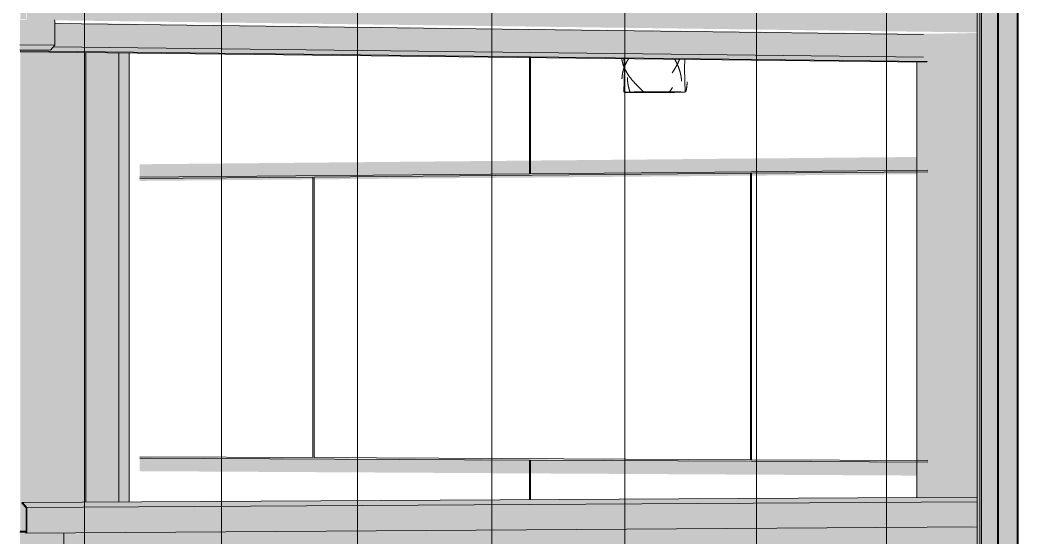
# Model space of a CAD drawing. Header units: inches. Extents: x 31155.6 to 31160.43, y 58.98 to 66.18.
# Drawn here: x 31157.6423 to 31157.697, y 65.99 to 66.0184 of the extents above; entities that cross this region are included whole.
import ezdxf

# ---------------------------------------------------------------- set-up
doc = ezdxf.new("R2010")
doc.units = ezdxf.units.IN
doc.header["$MEASUREMENT"] = 0
for name, color, linetype, lineweight in [('A-GLAZ-CURT', 52, 'Continuous', 9), ('A-GLAZ-CWMG', 51, 'Continuous', 9), ('A-WALL-PATT', 111, 'Continuous', 13), ('L-SITE-WALL', 31, 'Continuous', 13), ('Q-SPCQ', 91, 'Continuous', 9), ('S-BEAM', 12, 'Continuous', 9)]:
    doc.layers.add(name, color=color, linetype=linetype, lineweight=lineweight)

# ---------------------------------------------------------------- blocks, each defined once
blk = doc.blocks.new('FP_33-Looking North West')
at = {"layer": 'Q-SPCQ'}
for p, q in [((-3322.578331, 66.015042), (-3322.578316, 66.015025)), ((-3322.578316, 66.015025), (-3322.578301, 66.015007)), ((-3322.578301, 66.015007), (-3322.578286, 66.01499)), ((-3322.578286, 66.01499), (-3322.578271, 66.014972)), ((-3322.578271, 66.014972), (-3322.578256, 66.014955)), ((-3322.578256, 66.014955), (-3322.578241, 66.014937)), ((-3322.578241, 66.014937), (-3322.578225, 66.01492)), ((-3322.578225, 66.01492), (-3322.57821, 66.014902)), ((-3322.57821, 66.014902), (-3322.578194, 66.014885)), ((-3322.578194, 66.014885), (-3322.578178, 66.014867)), ((-3322.578178, 66.014867), (-3322.578162, 66.01485)), ((-3322.578162, 66.01485), (-3322.578146, 66.014832)), ((-3322.578146, 66.014832), (-3322.578129, 66.014815)), ((-3322.578129, 66.014815), (-3322.578113, 66.014797)), ((-3322.578113, 66.014797), (-3322.578096, 66.014779)), ((-3322.578096, 66.014779), (-3322.57808, 66.014762)), ((-3322.57808, 66.014762), (-3322.578063, 66.014744)), ((-3322.578063, 66.014744), (-3322.578046, 66.014727)), ((-3322.578046, 66.014727), (-3322.578029, 66.014709)), ((-3322.578029, 66.014709), (-3322.578012, 66.014692)), ((-3322.578012, 66.014692), (-3322.577994, 66.014674)), ((-3322.577994, 66.014674), (-3322.577977, 66.014657)), ((-3322.577977, 66.014657), (-3322.577959, 66.014639)), ((-3322.577959, 66.014639), (-3322.577942, 66.014622)), ((-3322.577942, 66.014622), (-3322.577924, 66.014604)), ((-3322.575396, 66.01462), (-3322.575399, 66.014602)), ((-3322.575392, 66.014638), (-3322.575396, 66.01462)), ((-3322.575389, 66.014656), (-3322.575392, 66.014638)), ((-3322.575386, 66.014674), (-3322.575389, 66.014656)), ((-3322.575384, 66.014692), (-3322.575386, 66.014674)), ((-3322.575381, 66.01471), (-3322.575384, 66.014692)), ((-3322.575379, 66.014729), (-3322.575381, 66.01471)), ((-3322.575377, 66.014747), (-3322.575379, 66.014729)), ((-3322.575375, 66.014765), (-3322.575377, 66.014747)), ((-3322.575373, 66.014783), (-3322.575375, 66.014765)), ((-3322.575372, 66.014801), (-3322.575373, 66.014783)), ((-3322.57537, 66.014819), (-3322.575372, 66.014801)), ((-3322.575369, 66.014837), (-3322.57537, 66.014819)), ((-3322.575368, 66.014855), (-3322.575369, 66.014837)), ((-3322.575367, 66.014873), (-3322.575368, 66.014855)), ((-3322.575367, 66.014981), (-3322.575366, 66.014963)), ((-3322.575366, 66.014909), (-3322.575367, 66.014891)), ((-3322.575367, 66.014891), (-3322.575367, 66.014873)), ((-3322.575366, 66.014963), (-3322.575366, 66.014945)), ((-3322.575366, 66.014945), (-3322.575366, 66.014927)), ((-3322.575366, 66.014927), (-3322.575366, 66.014909)), ((-3322.577924, 66.014604), (-3322.577906, 66.014587)), ((-3322.577906, 66.014587), (-3322.577888, 66.014569)), ((-3322.577888, 66.014569), (-3322.57787, 66.014552)), ((-3322.57787, 66.014552), (-3322.577852, 66.014534)), ((-3322.577852, 66.014534), (-3322.577834, 66.014516)), ((-3322.577834, 66.014516), (-3322.577815, 66.014499)), ((-3322.577815, 66.014499), (-3322.577797, 66.014481)), ((-3322.577797, 66.014481), (-3322.577778, 66.014464)), ((-3322.577778, 66.014464), (-3322.57776, 66.014446)), ((-3322.575434, 66.014458), (-3322.575439, 66.01444)), ((-3322.575429, 66.014476), (-3322.575434, 66.014458)), ((-3322.575424, 66.014494), (-3322.575429, 66.014476)), ((-3322.575419, 66.014512), (-3322.575424, 66.014494)), ((-3322.575415, 66.01453), (-3322.575419, 66.014512)), ((-3322.575411, 66.014548), (-3322.575415, 66.01453)), ((-3322.575406, 66.014566), (-3322.575411, 66.014548)), ((-3322.575403, 66.014584), (-3322.575406, 66.014566)), ((-3322.575399, 66.014602), (-3322.575403, 66.014584))]:
    blk.add_line(p, q, dxfattribs=at)
blk.add_polyline3d([(-3322.575477, 66.014424, 0), (-3322.575514, 66.015722, 0), (-3322.575486, 66.01624, 0)], dxfattribs=at)
blk = doc.blocks.new('FP_34-Looking North West')
at = {"layer": 'Q-SPCQ'}
for p, q in [((-3322.578947, 66.016283), (-3322.578945, 66.016266)), ((-3322.578945, 66.016266), (-3322.578943, 66.016248)), ((-3322.578577, 66.016253), (-3322.578588, 66.016234)), ((-3322.578566, 66.016271), (-3322.578577, 66.016253)), ((-3322.578943, 66.016248), (-3322.578941, 66.016231)), ((-3322.578941, 66.016231), (-3322.578939, 66.016213)), ((-3322.578939, 66.016213), (-3322.578936, 66.016196)), ((-3322.578936, 66.016196), (-3322.578933, 66.016178)), ((-3322.578933, 66.016178), (-3322.57893, 66.016161)), ((-3322.57893, 66.016161), (-3322.578927, 66.016143)), ((-3322.578927, 66.016143), (-3322.578923, 66.016126)), ((-3322.578923, 66.016126), (-3322.57892, 66.016109)), ((-3322.57892, 66.016109), (-3322.578916, 66.016091)), ((-3322.578916, 66.016091), (-3322.578912, 66.016074)), ((-3322.578912, 66.016074), (-3322.578908, 66.016056)), ((-3322.578908, 66.016056), (-3322.578903, 66.016039)), ((-3322.578903, 66.016039), (-3322.578898, 66.016021)), ((-3322.578898, 66.016021), (-3322.578894, 66.016004)), ((-3322.578894, 66.016004), (-3322.578889, 66.015986)), ((-3322.578889, 66.015986), (-3322.578883, 66.015969)), ((-3322.578883, 66.015969), (-3322.578878, 66.015951)), ((-3322.578878, 66.015951), (-3322.578872, 66.015934)), ((-3322.578872, 66.015934), (-3322.578867, 66.015916)), ((-3322.578867, 66.015916), (-3322.578861, 66.015899)), ((-3322.578861, 66.015899), (-3322.578854, 66.015881)), ((-3322.578854, 66.015881), (-3322.578848, 66.015864)), ((-3322.578848, 66.015864), (-3322.578841, 66.015846)), ((-3322.578841, 66.015846), (-3322.578835, 66.015829)), ((-3322.578832, 66.015714), (-3322.578838, 66.015695)), ((-3322.578835, 66.015829), (-3322.578828, 66.015811)), ((-3322.578825, 66.015732), (-3322.578832, 66.015714)), ((-3322.578828, 66.015811), (-3322.57882, 66.015794)), ((-3322.578819, 66.015751), (-3322.578825, 66.015732)), ((-3322.57882, 66.015794), (-3322.578813, 66.015776)), ((-3322.578812, 66.015769), (-3322.578819, 66.015751)), ((-3322.578813, 66.015776), (-3322.578806, 66.015759)), ((-3322.578805, 66.015788), (-3322.578812, 66.015769)), ((-3322.578806, 66.015759), (-3322.578798, 66.015741)), ((-3322.578798, 66.015807), (-3322.578805, 66.015788)), ((-3322.578791, 66.015825), (-3322.578798, 66.015807)), ((-3322.578798, 66.015741), (-3322.57879, 66.015723)), ((-3322.578784, 66.015844), (-3322.578791, 66.015825)), ((-3322.57879, 66.015723), (-3322.578782, 66.015706)), ((-3322.578776, 66.015862), (-3322.578784, 66.015844)), ((-3322.578782, 66.015706), (-3322.578774, 66.015688)), ((-3322.578769, 66.015881), (-3322.578776, 66.015862)), ((-3322.578761, 66.0159), (-3322.578769, 66.015881)), ((-3322.578753, 66.015918), (-3322.578761, 66.0159)), ((-3322.578744, 66.015937), (-3322.578753, 66.015918)), ((-3322.578736, 66.015955), (-3322.578744, 66.015937)), ((-3322.578727, 66.015974), (-3322.578736, 66.015955)), ((-3322.578718, 66.015993), (-3322.578727, 66.015974)), ((-3322.578709, 66.016011), (-3322.578718, 66.015993)), ((-3322.5787, 66.01603), (-3322.578709, 66.016011)), ((-3322.578691, 66.016048), (-3322.5787, 66.01603)), ((-3322.578681, 66.016067), (-3322.578691, 66.016048)), ((-3322.578672, 66.016085), (-3322.578681, 66.016067)), ((-3322.578662, 66.016104), (-3322.578672, 66.016085)), ((-3322.578652, 66.016123), (-3322.578662, 66.016104)), ((-3322.578642, 66.016141), (-3322.578652, 66.016123)), ((-3322.578632, 66.01616), (-3322.578642, 66.016141)), ((-3322.578621, 66.016178), (-3322.578632, 66.01616)), ((-3322.57861, 66.016197), (-3322.578621, 66.016178)), ((-3322.578599, 66.016215), (-3322.57861, 66.016197)), ((-3322.578588, 66.016234), (-3322.578599, 66.016215)), ((-3322.578933, 66.015193), (-3322.578934, 66.015175)), ((-3322.578934, 66.015175), (-3322.578934, 66.015156)), ((-3322.578932, 66.015212), (-3322.578933, 66.015193)), ((-3322.57893, 66.015231), (-3322.578932, 66.015212)), ((-3322.578929, 66.015249), (-3322.57893, 66.015231)), ((-3322.578927, 66.015268), (-3322.578929, 66.015249)), ((-3322.578926, 66.015286), (-3322.578927, 66.015268)), ((-3322.578924, 66.015305), (-3322.578926, 66.015286)), ((-3322.578921, 66.015323), (-3322.578924, 66.015305)), ((-3322.578919, 66.015342), (-3322.578921, 66.015323)), ((-3322.578916, 66.015361), (-3322.578919, 66.015342)), ((-3322.578914, 66.015379), (-3322.578916, 66.015361)), ((-3322.578911, 66.015398), (-3322.578914, 66.015379)), ((-3322.578907, 66.015416), (-3322.578911, 66.015398)), ((-3322.578904, 66.015435), (-3322.578907, 66.015416)), ((-3322.578901, 66.015454), (-3322.578904, 66.015435)), ((-3322.578897, 66.015472), (-3322.578901, 66.015454)), ((-3322.578893, 66.015491), (-3322.578897, 66.015472)), ((-3322.578889, 66.015509), (-3322.578893, 66.015491)), ((-3322.578885, 66.015528), (-3322.578889, 66.015509)), ((-3322.57888, 66.015546), (-3322.578885, 66.015528)), ((-3322.578876, 66.015565), (-3322.57888, 66.015546)), ((-3322.578871, 66.015584), (-3322.578876, 66.015565)), ((-3322.578866, 66.015602), (-3322.578871, 66.015584)), ((-3322.57886, 66.015621), (-3322.578866, 66.015602)), ((-3322.578855, 66.015639), (-3322.57886, 66.015621)), ((-3322.57885, 66.015658), (-3322.578855, 66.015639)), ((-3322.578844, 66.015677), (-3322.57885, 66.015658)), ((-3322.578838, 66.015695), (-3322.578844, 66.015677)), ((-3322.578774, 66.015688), (-3322.578765, 66.015671)), ((-3322.578765, 66.015671), (-3322.578757, 66.015653)), ((-3322.578757, 66.015653), (-3322.578748, 66.015636)), ((-3322.578748, 66.015636), (-3322.578739, 66.015618)), ((-3322.578739, 66.015618), (-3322.57873, 66.015601)), ((-3322.57873, 66.015601), (-3322.57872, 66.015583)), ((-3322.57872, 66.015583), (-3322.578711, 66.015566)), ((-3322.578711, 66.015566), (-3322.578701, 66.015548)), ((-3322.578701, 66.015548), (-3322.578691, 66.015531)), ((-3322.578691, 66.015531), (-3322.578681, 66.015513)), ((-3322.578681, 66.015513), (-3322.578671, 66.015496)), ((-3322.578671, 66.015496), (-3322.57866, 66.015478)), ((-3322.57866, 66.015478), (-3322.57865, 66.015461)), ((-3322.57865, 66.015461), (-3322.578639, 66.015443)), ((-3322.578639, 66.015443), (-3322.578628, 66.015426)), ((-3322.578628, 66.015426), (-3322.578617, 66.015408)), ((-3322.578617, 66.015408), (-3322.578606, 66.01539)), ((-3322.578606, 66.01539), (-3322.578594, 66.015373)), ((-3322.578594, 66.015373), (-3322.578582, 66.015355)), ((-3322.578582, 66.015355), (-3322.578571, 66.015338)), ((-3322.578571, 66.015338), (-3322.578559, 66.01532)), ((-3322.578559, 66.01532), (-3322.578547, 66.015303)), ((-3322.578547, 66.015303), (-3322.578534, 66.015285)), ((-3322.578534, 66.015285), (-3322.578522, 66.015268)), ((-3322.578522, 66.015268), (-3322.578509, 66.01525)), ((-3322.578509, 66.01525), (-3322.578497, 66.015233)), ((-3322.578497, 66.015233), (-3322.578484, 66.015215)), ((-3322.578484, 66.015215), (-3322.578471, 66.015197)), ((-3322.578471, 66.015197), (-3322.578457, 66.01518)), ((-3322.578457, 66.01518), (-3322.578444, 66.015162)), ((-3322.578444, 66.015162), (-3322.57843, 66.015145)), ((-3322.57843, 66.015145), (-3322.578417, 66.015127)), ((-3322.578417, 66.015127), (-3322.578403, 66.01511)), ((-3322.578403, 66.01511), (-3322.578389, 66.015092)), ((-3322.578389, 66.015092), (-3322.578375, 66.015075)), ((-3322.578375, 66.015075), (-3322.57836, 66.015057)), ((-3322.57836, 66.015057), (-3322.578346, 66.015039)), ((-3322.578346, 66.015039), (-3322.578331, 66.015022))]:
    blk.add_line(p, q, dxfattribs=at)
blk.add_polyline3d([(-3322.578832, 66.014415, 0), (-3322.578794, 66.015712, 0), (-3322.578824, 66.016279, 0)], dxfattribs=at)
blk = doc.blocks.new('FP_35-Looking North West')
at = {"layer": 'Q-SPCQ'}
for p, q in [((-3322.576055, 66.016247), (-3322.576045, 66.016229)), ((-3322.576045, 66.016229), (-3322.576035, 66.01621)), ((-3322.57603, 66.015717), (-3322.576041, 66.015699)), ((-3322.576035, 66.01621), (-3322.576025, 66.016192)), ((-3322.576019, 66.015735), (-3322.57603, 66.015717)), ((-3322.576025, 66.016192), (-3322.576015, 66.016174)), ((-3322.576009, 66.015753), (-3322.576019, 66.015735)), ((-3322.576015, 66.016174), (-3322.576005, 66.016156)), ((-3322.575998, 66.015771), (-3322.576009, 66.015753)), ((-3322.576005, 66.016156), (-3322.575995, 66.016138)), ((-3322.575988, 66.015789), (-3322.575998, 66.015771)), ((-3322.575995, 66.016138), (-3322.575986, 66.01612)), ((-3322.575977, 66.015807), (-3322.575988, 66.015789)), ((-3322.575986, 66.01612), (-3322.575976, 66.016102)), ((-3322.575967, 66.015824), (-3322.575977, 66.015807)), ((-3322.575976, 66.016102), (-3322.575967, 66.016084)), ((-3322.575967, 66.016084), (-3322.575958, 66.016066)), ((-3322.575957, 66.015842), (-3322.575967, 66.015824)), ((-3322.575958, 66.016066), (-3322.575949, 66.016048)), ((-3322.575947, 66.01586), (-3322.575957, 66.015842)), ((-3322.575949, 66.016048), (-3322.57594, 66.01603)), ((-3322.575937, 66.015878), (-3322.575947, 66.01586)), ((-3322.57594, 66.01603), (-3322.575931, 66.016012)), ((-3322.575927, 66.015896), (-3322.575937, 66.015878)), ((-3322.575931, 66.016012), (-3322.575923, 66.015994)), ((-3322.575918, 66.015914), (-3322.575927, 66.015896)), ((-3322.575923, 66.015994), (-3322.575914, 66.015976)), ((-3322.575908, 66.015932), (-3322.575918, 66.015914)), ((-3322.575914, 66.015976), (-3322.575906, 66.015957)), ((-3322.575899, 66.01595), (-3322.575908, 66.015932)), ((-3322.575906, 66.015957), (-3322.575898, 66.015939)), ((-3322.57589, 66.015968), (-3322.575899, 66.01595)), ((-3322.575898, 66.015939), (-3322.57589, 66.015921)), ((-3322.575881, 66.015986), (-3322.57589, 66.015968)), ((-3322.57589, 66.015921), (-3322.575882, 66.015903)), ((-3322.575882, 66.015903), (-3322.575874, 66.015885)), ((-3322.575872, 66.016004), (-3322.575881, 66.015986)), ((-3322.575874, 66.015885), (-3322.575866, 66.015867)), ((-3322.575863, 66.016022), (-3322.575872, 66.016004)), ((-3322.575866, 66.015867), (-3322.575859, 66.015849)), ((-3322.575855, 66.01604), (-3322.575863, 66.016022)), ((-3322.575859, 66.015849), (-3322.575852, 66.015831)), ((-3322.575846, 66.016058), (-3322.575855, 66.01604)), ((-3322.575852, 66.015831), (-3322.575844, 66.015813)), ((-3322.575838, 66.016076), (-3322.575846, 66.016058)), ((-3322.575844, 66.015813), (-3322.575837, 66.015795)), ((-3322.57583, 66.016094), (-3322.575838, 66.016076)), ((-3322.575837, 66.015795), (-3322.57583, 66.015777)), ((-3322.575822, 66.016112), (-3322.57583, 66.016094)), ((-3322.57583, 66.015777), (-3322.575823, 66.015759)), ((-3322.575823, 66.015759), (-3322.575817, 66.015741)), ((-3322.575814, 66.01613), (-3322.575822, 66.016112)), ((-3322.575817, 66.015741), (-3322.57581, 66.015722)), ((-3322.575806, 66.016148), (-3322.575814, 66.01613)), ((-3322.57581, 66.015722), (-3322.575804, 66.015704)), ((-3322.575798, 66.016166), (-3322.575806, 66.016148)), ((-3322.575804, 66.015704), (-3322.575798, 66.015686)), ((-3322.575791, 66.016184), (-3322.575798, 66.016166)), ((-3322.575783, 66.016202), (-3322.575791, 66.016184)), ((-3322.575776, 66.01622), (-3322.575783, 66.016202)), ((-3322.575769, 66.016238), (-3322.575776, 66.01622)), ((-3322.57617, 66.015501), (-3322.576182, 66.015483)), ((-3322.576158, 66.015519), (-3322.57617, 66.015501)), ((-3322.576145, 66.015537), (-3322.576158, 66.015519)), ((-3322.576133, 66.015555), (-3322.576145, 66.015537)), ((-3322.576122, 66.015573), (-3322.576133, 66.015555)), ((-3322.57611, 66.015591), (-3322.576122, 66.015573)), ((-3322.576098, 66.015609), (-3322.57611, 66.015591)), ((-3322.576086, 66.015627), (-3322.576098, 66.015609)), ((-3322.576075, 66.015645), (-3322.576086, 66.015627)), ((-3322.576064, 66.015663), (-3322.576075, 66.015645)), ((-3322.576052, 66.015681), (-3322.576064, 66.015663)), ((-3322.576041, 66.015699), (-3322.576052, 66.015681)), ((-3322.575798, 66.015686), (-3322.575791, 66.015668)), ((-3322.575791, 66.015668), (-3322.575786, 66.01565)), ((-3322.575786, 66.01565), (-3322.57578, 66.015632)), ((-3322.57578, 66.015632), (-3322.575774, 66.015614)), ((-3322.575774, 66.015614), (-3322.575769, 66.015596)), ((-3322.575769, 66.015596), (-3322.575763, 66.015578)), ((-3322.575763, 66.015578), (-3322.575758, 66.01556)), ((-3322.575758, 66.01556), (-3322.575753, 66.015542)), ((-3322.575753, 66.015542), (-3322.575748, 66.015524)), ((-3322.575748, 66.015524), (-3322.575743, 66.015505)), ((-3322.575743, 66.015505), (-3322.575738, 66.015487)), ((-3322.575738, 66.015487), (-3322.575734, 66.015469)), ((-3322.575734, 66.015469), (-3322.57573, 66.015451)), ((-3322.57573, 66.015451), (-3322.575725, 66.015433)), ((-3322.575725, 66.015433), (-3322.575721, 66.015415)), ((-3322.575721, 66.015415), (-3322.575717, 66.015397)), ((-3322.575717, 66.015397), (-3322.575714, 66.015379)), ((-3322.575714, 66.015379), (-3322.57571, 66.015361)), ((-3322.57571, 66.015361), (-3322.575707, 66.015343)), ((-3322.575707, 66.015343), (-3322.575703, 66.015325)), ((-3322.575703, 66.015325), (-3322.5757, 66.015307)), ((-3322.5757, 66.015307), (-3322.575697, 66.015288)), ((-3322.575697, 66.015288), (-3322.575694, 66.01527)), ((-3322.575694, 66.01527), (-3322.575691, 66.015252)), ((-3322.575691, 66.015252), (-3322.575689, 66.015234)), ((-3322.575689, 66.015234), (-3322.575686, 66.015216)), ((-3322.575686, 66.015216), (-3322.575684, 66.015198)), ((-3322.575684, 66.015198), (-3322.575682, 66.01518)), ((-3322.575682, 66.01518), (-3322.57568, 66.015162)), ((-3322.57568, 66.015162), (-3322.575678, 66.015144)), ((-3322.575678, 66.015144), (-3322.575677, 66.015126)), ((-3322.575677, 66.015126), (-3322.575675, 66.015108)), ((-3322.575675, 66.015108), (-3322.575674, 66.015089)), ((-3322.575674, 66.015089), (-3322.575673, 66.015071)), ((-3322.575673, 66.015071), (-3322.575672, 66.015053)), ((-3322.575672, 66.015053), (-3322.575671, 66.015035)), ((-3322.575671, 66.015035), (-3322.57567, 66.015017))]:
    blk.add_line(p, q, dxfattribs=at)
blk = doc.blocks.new('FP_36-Looking North West')
at = {"layer": 'Q-SPCQ'}
for p, q in [((-3322.578631, 66.015228), (-3322.578631, 66.01521)), ((-3322.578631, 66.01521), (-3322.578631, 66.015191)), ((-3322.578631, 66.015191), (-3322.578631, 66.015173)), ((-3322.578631, 66.015173), (-3322.578631, 66.015154)), ((-3322.578631, 66.015154), (-3322.57863, 66.015136)), ((-3322.57863, 66.015136), (-3322.57863, 66.015117)), ((-3322.57863, 66.015117), (-3322.578629, 66.015099)), ((-3322.578629, 66.015099), (-3322.578628, 66.01508)), ((-3322.578628, 66.01508), (-3322.578627, 66.015062)), ((-3322.578627, 66.015062), (-3322.578625, 66.015043)), ((-3322.578625, 66.015043), (-3322.578624, 66.015025)), ((-3322.578624, 66.015025), (-3322.578622, 66.015006)), ((-3322.578622, 66.015006), (-3322.578621, 66.014988)), ((-3322.578621, 66.014988), (-3322.578619, 66.01497)), ((-3322.578619, 66.01497), (-3322.578617, 66.014951)), ((-3322.578617, 66.014951), (-3322.578614, 66.014933)), ((-3322.578614, 66.014933), (-3322.578612, 66.014914)), ((-3322.578612, 66.014914), (-3322.578609, 66.014896)), ((-3322.578609, 66.014896), (-3322.578607, 66.014877)), ((-3322.578607, 66.014877), (-3322.578604, 66.014859)), ((-3322.578604, 66.014859), (-3322.578601, 66.01484)), ((-3322.578601, 66.01484), (-3322.578598, 66.014822)), ((-3322.578598, 66.014822), (-3322.578595, 66.014804)), ((-3322.578595, 66.014804), (-3322.578591, 66.014785)), ((-3322.578591, 66.014785), (-3322.578587, 66.014767)), ((-3322.578587, 66.014767), (-3322.578584, 66.014748)), ((-3322.578584, 66.014748), (-3322.57858, 66.01473)), ((-3322.57858, 66.01473), (-3322.578576, 66.014711)), ((-3322.578576, 66.014711), (-3322.578572, 66.014693)), ((-3322.578572, 66.014693), (-3322.578567, 66.014675)), ((-3322.578567, 66.014675), (-3322.578563, 66.014656)), ((-3322.578563, 66.014656), (-3322.578558, 66.014638)), ((-3322.578558, 66.014638), (-3322.578553, 66.014619)), ((-3322.578553, 66.014619), (-3322.578548, 66.014601)), ((-3322.576202, 66.014618), (-3322.576214, 66.014601)), ((-3322.576191, 66.014635), (-3322.576202, 66.014618)), ((-3322.576179, 66.014651), (-3322.576191, 66.014635)), ((-3322.576168, 66.014668), (-3322.576179, 66.014651)), ((-3322.578548, 66.014601), (-3322.578543, 66.014583)), ((-3322.578543, 66.014583), (-3322.578538, 66.014564)), ((-3322.578538, 66.014564), (-3322.578532, 66.014546)), ((-3322.578532, 66.014546), (-3322.578527, 66.014527)), ((-3322.578527, 66.014527), (-3322.578521, 66.014509)), ((-3322.578521, 66.014509), (-3322.578515, 66.014491)), ((-3322.578515, 66.014491), (-3322.578509, 66.014472)), ((-3322.578509, 66.014472), (-3322.578503, 66.014454)), ((-3322.578503, 66.014454), (-3322.578496, 66.014435)), ((-3322.578496, 66.014435), (-3322.57849, 66.014417)), ((-3322.57849, 66.014417), (-3322.578483, 66.014399)), ((-3322.57635, 66.014415), (-3322.576363, 66.014398)), ((-3322.576338, 66.014432), (-3322.57635, 66.014415)), ((-3322.576325, 66.014448), (-3322.576338, 66.014432)), ((-3322.576312, 66.014465), (-3322.576325, 66.014448)), ((-3322.576299, 66.014482), (-3322.576312, 66.014465)), ((-3322.576287, 66.014499), (-3322.576299, 66.014482)), ((-3322.576274, 66.014516), (-3322.576287, 66.014499)), ((-3322.576262, 66.014533), (-3322.576274, 66.014516)), ((-3322.57625, 66.01455), (-3322.576262, 66.014533)), ((-3322.576238, 66.014567), (-3322.57625, 66.01455)), ((-3322.576226, 66.014584), (-3322.576238, 66.014567)), ((-3322.576214, 66.014601), (-3322.576226, 66.014584))]:
    blk.add_line(p, q, dxfattribs=at)
blk = doc.blocks.new('FP_42-Looking North West')
at = {"layer": 'A-WALL-PATT', "lineweight": 9}
for p, q in [((-3322.58401, 66.016356), (-3322.58401, 66.009951)), ((-3322.583948, 66.009952), (-3322.583948, 66.016355)), ((-3322.58401, 66.009951), (-3322.605361, 66.009764)), ((-3322.595873, 66.009767), (-3322.605361, 66.009684)), ((-3322.595873, 66.009767), (-3322.595873, 65.994396)), ((-3322.571893, 66.009976), (-3322.595812, 66.009768)), ((-3322.595812, 66.009768), (-3322.595812, 65.994396)), ((-3322.57183, 66.010058), (-3322.583948, 66.009952)), ((-3322.571893, 65.994276), (-3322.571893, 66.009976)), ((-3322.562172, 66.010143), (-3322.57183, 66.010058)), ((-3322.562172, 66.010061), (-3322.57183, 66.009976)), ((-3322.57183, 66.009976), (-3322.57183, 65.994276)), ((-3322.595873, 65.994396), (-3322.605361, 65.994443)), ((-3322.571893, 65.994276), (-3322.595812, 65.994396)), ((-3322.58401, 65.994256), (-3322.605361, 65.994364)), ((-3322.58401, 65.994256), (-3322.58401, 65.992071)), ((-3322.583948, 65.992072), (-3322.583948, 65.994255)), ((-3322.57183, 65.994194), (-3322.583948, 65.994255)), ((-3322.562172, 65.994228), (-3322.57183, 65.994276)), ((-3322.562172, 65.994145), (-3322.57183, 65.994194))]:
    blk.add_line(p, q, dxfattribs=at)
blk = doc.blocks.new('FP_52-Looking North West')
at = {"layer": 'A-WALL-PATT', "lineweight": 9}
for p, q in [((-3322.608402, 65.964162), (-3322.608402, 66.153469)), ((-3322.60088, 65.964351), (-3322.60088, 66.153113)), ((-3322.593436, 65.964538), (-3322.593436, 66.15276)), ((-3322.58607, 65.964723), (-3322.58607, 66.152411)), ((-3322.578781, 65.964906), (-3322.578781, 66.152065)), ((-3322.571567, 65.965087), (-3322.571567, 66.151723)), ((-3322.564427, 65.965267), (-3322.564427, 66.151385))]:
    blk.add_line(p, q, dxfattribs=at)

msp = doc.modelspace()

# ---------------------------------------------------------------- hatches: boundary and pattern name
at = {"layer": 'A-GLAZ-CWMG'}
for points in [[(31157.695893, 65.964641), (31157.696906, 65.964667), (31157.696906, 66.152564), (31157.695893, 66.151094), (31157.695893, 65.972543)], [(31157.695613, 65.964683), (31157.695842, 65.964689), (31157.695842, 66.151088), (31157.695104, 66.151095), (31157.694766, 66.150604), (31157.694766, 65.965395), (31157.695613, 65.965414)], [(31157.69584, 65.964678), (31157.695893, 65.964679), (31157.695893, 66.151094), (31157.69584, 66.151087), (31157.69584, 65.972543)], [(31157.694866, 65.965398), (31157.694955, 65.965416), (31157.694955, 66.150718), (31157.694866, 66.150588), (31157.694866, 65.965414)]]:
    msp.add_hatch(color=256, dxfattribs=at).paths.add_polyline_path(points, flags=0)
h = msp.add_hatch(color=256, dxfattribs=at)
h.paths.add_polyline_path([(31157.694743, 65.965395), (31157.694866, 65.965416), (31157.694866, 65.965724), (31157.694743, 65.965721), (31157.694743, 65.965414)], flags=0)
h.paths.add_polyline_path([(31157.694866, 65.965858), (31157.694866, 66.150588), (31157.694717, 66.150569), (31157.694743, 65.965862)], flags=0)
at = {"layer": 'L-SITE-WALL'}
h = msp.add_hatch(color=256, dxfattribs=at)
h.paths.add_polyline_path([(31157.691409, 65.965779), (31157.69472, 65.965862), (31157.69472, 65.990603), (31157.691767, 65.990583), (31157.691767, 65.989368), (31157.691991, 65.989126), (31157.691961, 65.989082), (31157.691409, 65.989077), (31157.691409, 65.965828)], flags=0)
h.paths.add_polyline_path([(31157.691409, 65.992212), (31157.69472, 65.992231), (31157.69472, 66.017662), (31157.691767, 66.017617), (31157.691767, 66.016232), (31157.691845, 66.016259), (31157.691991, 66.016105), (31157.691961, 66.01606), (31157.691409, 66.016066), (31157.691409, 65.992671)], flags=0)
h.paths.add_polyline_path([(31157.69472, 66.019314), (31157.69472, 66.042183), (31157.691724, 66.042074), (31157.691752, 66.041652), (31157.69172, 66.041652), (31157.691717, 66.040801), (31157.691767, 66.0408), (31157.691991, 66.040568), (31157.691961, 66.040522), (31157.691409, 66.040539), (31157.691409, 66.019361), (31157.693473, 66.019332)], flags=0)
msp.add_hatch(color=256, dxfattribs=at).paths.add_polyline_path([(31157.696958, 65.964666), (31157.696958, 66.042294), (31157.696906, 66.042263), (31157.696906, 65.964667)], flags=0)
at = {"layer": 'S-BEAM'}
h = msp.add_hatch(color=256, dxfattribs=at)
h.paths.add_polyline_path([(31157.642265, 65.96456), (31157.645856, 65.964649), (31157.645856, 65.988717), (31157.644485, 65.988706), (31157.644424, 65.988638), (31157.642265, 65.988621), (31157.642265, 65.964699)], flags=0)
h.paths.add_polyline_path([(31157.642265, 65.990368), (31157.642598, 65.99037), (31157.642573, 65.991666), (31157.642374, 65.991889), (31157.642404, 65.991935), (31157.645856, 65.991955), (31157.645856, 66.016597), (31157.642265, 66.016639), (31157.642265, 65.991638)], flags=0)
h.paths.add_polyline_path([(31157.642634, 66.018425), (31157.642633, 66.018469), (31157.642598, 66.018467), (31157.642571, 66.019785), (31157.642374, 66.020002), (31157.642404, 66.020049), (31157.645856, 66.020001), (31157.645863, 66.028599), (31157.647668, 66.041824), (31157.642265, 66.041983), (31157.642265, 66.018429), (31157.642633, 66.018425)], flags=0)
h.paths.add_polyline_path([(31157.642565, 66.043861), (31157.642633, 66.043916), (31157.642633, 66.043967), (31157.642598, 66.043968), (31157.64257, 66.045283), (31157.642374, 66.045494), (31157.642404, 66.045541), (31157.648169, 66.045358), (31157.651312, 66.068196), (31157.642565, 66.068596), (31157.642265, 66.068578), (31157.642265, 66.052266), (31157.64416, 66.052171), (31157.644183, 66.052099), (31157.644183, 66.050785), (31157.643943, 66.050506), (31157.642265, 66.050566), (31157.642265, 66.04391), (31157.642565, 66.043922), (31157.642565, 66.043876)], flags=0)
h.paths.add_polyline_path([(31157.642598, 66.071283), (31157.642568, 66.072092), (31157.642374, 66.072296), (31157.642404, 66.072344), (31157.651818, 66.071868), (31157.654115, 66.088565), (31157.654115, 66.088869), (31157.654157, 66.088869), (31157.654923, 66.094434), (31157.642265, 66.095277), (31157.642283, 66.071298)], flags=0)
h.paths.add_polyline_path([(31157.642565, 66.097475), (31157.642631, 66.097543), (31157.64262, 66.097583), (31157.642598, 66.097604), (31157.642566, 66.098901), (31157.642374, 66.099098), (31157.642404, 66.099147), (31157.655447, 66.098243), (31157.658307, 66.11902), (31157.658098, 66.118998), (31157.642265, 66.12033), (31157.642265, 66.097509), (31157.642565, 66.09751)], flags=0)
h.paths.add_polyline_path([(31157.658412, 66.119785), (31157.658489, 66.120541), (31157.642265, 66.121924), (31157.642265, 66.121153), (31157.654115, 66.120149)], flags=0)
h.paths.add_polyline_path([(31157.642565, 66.124282), (31157.642633, 66.124342), (31157.642633, 66.124393), (31157.642598, 66.124413), (31157.642598, 66.125677), (31157.642374, 66.125901), (31157.642404, 66.12595), (31157.658098, 66.124568), (31157.658098, 66.125619), (31157.658011, 66.125718), (31157.658098, 66.125718), (31157.658098, 66.146757), (31157.644634, 66.147305), (31157.643448, 66.147146), (31157.643439, 66.146951), (31157.64347, 66.141311), (31157.643516, 66.141213), (31157.643633, 66.141104), (31157.6437, 66.141084), (31157.644634, 66.140992), (31157.644634, 66.140783), (31157.643111, 66.140617), (31157.642265, 66.1407), (31157.642265, 66.124309), (31157.642565, 66.124343), (31157.642565, 66.1243)], flags=0)
h.paths.add_polyline_path([(31157.66145, 66.124921), (31157.691726, 66.130124), (31157.691716, 66.145309), (31157.66145, 66.146612), (31157.66145, 66.125719)], flags=0)
h = msp.add_hatch(color=256, dxfattribs=at)
h.paths.add_polyline_path([(31157.647664, 65.964695), (31157.648234, 65.964709), (31157.648234, 65.988736), (31157.647664, 65.988706), (31157.647664, 65.964699)], flags=0)
h.paths.add_polyline_path([(31157.647664, 65.989028), (31157.648234, 65.989032), (31157.648234, 65.990286), (31157.647664, 65.99026), (31157.647664, 65.990131)], flags=0)
h.paths.add_polyline_path([(31157.647664, 65.991965), (31157.648234, 65.991968), (31157.648234, 66.016569), (31157.647664, 66.016575), (31157.647664, 65.992023)], flags=0)
h.paths.add_polyline_path([(31157.648234, 66.016857), (31157.648234, 66.018174), (31157.647664, 66.018181), (31157.647664, 66.016863), (31157.648137, 66.016858)], flags=0)
h.paths.add_polyline_path([(31157.648234, 66.019967), (31157.648234, 66.028506), (31157.650054, 66.041753), (31157.649474, 66.04177), (31157.647664, 66.028598), (31157.647664, 66.019975), (31157.648163, 66.019968)], flags=0)
h.paths.add_polyline_path([(31157.650092, 66.042032), (31157.650272, 66.043343), (31157.649693, 66.043361), (31157.649513, 66.042049), (31157.650009, 66.042034)], flags=0)
h.paths.add_polyline_path([(31157.650539, 66.045281), (31157.653671, 66.068081), (31157.653095, 66.068109), (31157.64996, 66.0453), (31157.650452, 66.045284)], flags=0)
h.paths.add_polyline_path([(31157.653708, 66.06835), (31157.653888, 66.069656), (31157.653311, 66.069685), (31157.653132, 66.068378), (31157.653465, 66.068362)], flags=0)
h.paths.add_polyline_path([(31157.654175, 66.071747), (31157.65727, 66.094275), (31157.656696, 66.094314), (31157.653599, 66.071776), (31157.653911, 66.071761)], flags=0)
h.paths.add_polyline_path([(31157.657306, 66.094535), (31157.657484, 66.095836), (31157.656911, 66.095875), (31157.656732, 66.094573), (31157.656904, 66.094562)], flags=0)
h.paths.add_polyline_path([(31157.657793, 66.098078), (31157.660851, 66.120337), (31157.66028, 66.120386), (31157.657219, 66.098118), (31157.657369, 66.098108)], flags=0)
h.paths.add_polyline_path([(31157.660885, 66.120587), (31157.661063, 66.121883), (31157.660493, 66.121932), (31157.660326, 66.120635)], flags=0)
h = msp.add_hatch(color=256, dxfattribs=at)
h.paths.add_polyline_path([(31157.645856, 65.964649), (31157.647664, 65.964695), (31157.647664, 65.988731), (31157.645856, 65.988706), (31157.645856, 65.964993)], flags=0)
h.paths.add_polyline_path([(31157.645856, 65.991955), (31157.647664, 65.991965), (31157.647664, 66.016575), (31157.645856, 66.016597), (31157.645856, 65.992672)], flags=0)
h.paths.add_polyline_path([(31157.647664, 66.019975), (31157.647664, 66.028598), (31157.645856, 66.028552), (31157.645856, 66.020001)], flags=0)
h = msp.add_hatch(color=256, dxfattribs=at)
h.paths.add_polyline_path([(31157.695842, 66.017782), (31157.695842, 66.019048), (31157.694956, 66.01906), (31157.694956, 66.017793)], flags=0)
h.paths.add_polyline_path([(31157.694717, 66.017796), (31157.694717, 66.019063), (31157.64263, 66.019784), (31157.64263, 66.018469), (31157.693467, 66.017812)], flags=0)
for points in [[(31157.694718, 66.017694), (31157.694717, 66.017796), (31157.64263, 66.018469), (31157.642591, 66.018378), (31157.694533, 66.017696)], [(31157.64417, 66.018302), (31157.644147, 66.018375), (31157.644104, 66.018398), (31157.642252, 66.018399), (31157.642252, 66.018326), (31157.643976, 66.018304)], [(31157.64417, 66.016988), (31157.64417, 66.018302), (31157.642252, 66.018326), (31157.642252, 66.017011)], [(31157.691767, 66.016341), (31157.691767, 66.017577), (31157.644179, 66.018183), (31157.644164, 66.016972), (31157.644105, 66.016906), (31157.691722, 66.016342)], [(31157.643931, 66.016717), (31157.64417, 66.016988), (31157.642252, 66.017011), (31157.642253, 66.016737)], [(31157.691991, 66.016105), (31157.691767, 66.016341), (31157.644105, 66.016906), (31157.643939, 66.016717), (31157.642261, 66.016717), (31157.642261, 66.016685), (31157.69129, 66.016113)], [(31157.691961, 66.01606), (31157.691991, 66.016105), (31157.642261, 66.016685), (31157.642261, 66.016638), (31157.69129, 66.016068)], [(31157.648822, 66.009558), (31157.692012, 66.009929), (31157.692012, 66.010875), (31157.648822, 66.010468)], [(31157.692012, 65.993405), (31157.692012, 65.994185), (31157.648822, 65.994403), (31157.648822, 65.993651), (31157.676581, 65.993493)], [(31157.64263, 65.991666), (31157.694717, 65.99197), (31157.694718, 65.992231), (31157.642391, 65.991936)], [(31157.642585, 65.990349), (31157.64263, 65.990351), (31157.64263, 65.991666), (31157.642391, 65.991936), (31157.642362, 65.991889), (31157.642585, 65.991638)], [(31157.642575, 65.990255), (31157.694717, 65.99062), (31157.694717, 65.990703), (31157.64263, 65.990351), (31157.642591, 65.990261)], [(31157.644659, 65.989005), (31157.691767, 65.989368), (31157.691767, 65.990583), (31157.644653, 65.990247), (31157.644659, 65.990131)], [(31157.642252, 65.990201), (31157.64465, 65.990217), (31157.644611, 65.990308), (31157.644598, 65.990312), (31157.642252, 65.990292), (31157.642252, 65.990203)], [(31157.642252, 65.988885), (31157.64465, 65.988904), (31157.64465, 65.990217), (31157.642252, 65.990201), (31157.642252, 65.990132)]]:
    msp.add_hatch(color=256, dxfattribs=at).paths.add_polyline_path(points, flags=0)
h = msp.add_hatch(color=256, dxfattribs=at)
h.paths.add_polyline_path([(31157.691767, 66.017577), (31157.6918, 66.017618), (31157.648234, 66.018153), (31157.648234, 66.018132), (31157.69129, 66.017583)], flags=0)
h.paths.add_polyline_path([(31157.647709, 66.018138), (31157.647742, 66.01818), (31157.644179, 66.018204), (31157.644179, 66.018183), (31157.645365, 66.018168)], flags=0)
h = msp.add_hatch(color=256, dxfattribs=at)
h.paths.add_polyline_path([(31157.64263, 65.990351), (31157.694717, 65.990703), (31157.694717, 65.99197), (31157.64263, 65.991666)], flags=0)
h.paths.add_polyline_path([(31157.694956, 65.990704), (31157.695842, 65.99071), (31157.695842, 65.991976), (31157.694956, 65.991971)], flags=0)

# ---------------------------------------------------------------- linework, layer by layer
at = {"layer": 'A-GLAZ-CWMG'}
for p, q in [((31157.69584, 65.964643), (31157.69584, 66.151087)), ((31157.695893, 65.964641), (31157.695893, 66.151094)), ((31157.694717, 65.965855), (31157.694717, 66.150569)), ((31157.694866, 65.965395), (31157.694866, 66.150588)), ((31157.694955, 65.965397), (31157.694955, 66.150718)), ((31157.696906, 65.964667), (31157.696906, 66.042263))]:
    msp.add_line(p, q, dxfattribs=at)
at = {"layer": 'L-SITE-WALL'}
for p, q in [((31157.696958, 66.152571), (31157.696958, 65.964666)), ((31157.691409, 65.992212), (31157.691409, 66.016052))]:
    msp.add_line(p, q, dxfattribs=at)
at = {"layer": 'Q-SPCQ'}
for p, q in [((31157.675596, 66.014406), (31157.6754, 66.01441)), ((31157.675581, 66.014425), (31157.675891, 66.01443)), ((31157.67598, 66.014402), (31157.675637, 66.014405)), ((31157.67594, 66.014431), (31157.67642, 66.014435)), ((31157.67649, 66.0144), (31157.675994, 66.014402)), ((31157.676431, 66.014435), (31157.676993, 66.014438)), ((31157.677064, 66.0144), (31157.676498, 66.0144)), ((31157.676994, 66.014438), (31157.677561, 66.014439)), ((31157.677627, 66.014403), (31157.677065, 66.0144)), ((31157.677571, 66.014439), (31157.678065, 66.014437)), ((31157.678118, 66.014408), (31157.677636, 66.014403)), ((31157.678084, 66.014437), (31157.678443, 66.014433)), ((31157.678481, 66.014414), (31157.678134, 66.014408)), ((31157.678673, 66.01442), (31157.678499, 66.014414))]:
    msp.add_line(p, q, dxfattribs=at)
for points in [[(31157.675385, 66.014411, 0), (31157.675372, 66.014418, 0), (31157.675558, 66.014425, 0), (31157.675923, 66.014431, 0)], [(31157.675379, 66.014415, 0), (31157.675398, 66.014418, 0), (31157.675548, 66.014424, 0)], [(31157.678117, 66.014408, 0), (31157.677626, 66.014403, 0), (31157.677064, 66.014401, 0), (31157.676498, 66.0144, 0), (31157.675996, 66.014402, 0), (31157.675619, 66.014406, 0), (31157.675411, 66.014411, 0), (31157.675379, 66.014415, 0)], [(31157.675923, 66.014431, 0), (31157.676421, 66.014436, 0), (31157.676993, 66.014438, 0), (31157.67757, 66.014439, 0), (31157.678081, 66.014437, 0), (31157.678465, 66.014433, 0), (31157.678675, 66.014427, 0), (31157.678687, 66.014421, 0)], [(31157.678681, 66.014424, 0), (31157.678661, 66.014421, 0), (31157.678476, 66.014414, 0), (31157.678117, 66.014408, 0)], [(31157.678474, 66.014432, 0), (31157.67865, 66.014427, 0), (31157.678681, 66.014424, 0)]]:
    msp.add_polyline3d(points, dxfattribs=at)
at = {"layer": 'S-BEAM'}
for p, q in [((31157.644147, 66.018375), (31157.64417, 66.018302)), ((31157.64417, 66.018302), (31157.64417, 66.016988)), ((31157.644179, 66.018183), (31157.691767, 66.017577)), ((31157.642252, 66.017011), (31157.64417, 66.016988)), ((31157.64417, 66.016988), (31157.643931, 66.016717)), ((31157.644105, 66.016906), (31157.691767, 66.016341)), ((31157.642253, 66.016737), (31157.643931, 66.016717)), ((31157.642261, 66.016685), (31157.691991, 66.016105)), ((31157.642261, 66.016638), (31157.691961, 66.01606)), ((31157.645856, 65.991955), (31157.645856, 66.016597)), ((31157.647664, 65.991965), (31157.647664, 66.016575)), ((31157.648234, 66.016569), (31157.648234, 65.991968)), ((31157.642391, 65.991936), (31157.694718, 65.992231)), ((31157.642391, 65.991936), (31157.642362, 65.991889)), ((31157.642362, 65.991889), (31157.642585, 65.991638)), ((31157.64263, 65.991666), (31157.642391, 65.991936)), ((31157.642585, 65.991638), (31157.642585, 65.990349)), ((31157.64263, 65.991666), (31157.694717, 65.99197)), ((31157.64263, 65.990351), (31157.64263, 65.991666)), ((31157.694716, 65.990603), (31157.642553, 65.990247)), ((31157.642552, 65.990308), (31157.642253, 65.990311)), ((31157.642258, 65.990342), (31157.642632, 65.990339)), ((31157.642261, 65.990368), (31157.642593, 65.99037)), ((31157.64464, 65.990269), (31157.64465, 65.990217)), ((31157.64465, 65.990217), (31157.64465, 65.988904))]:
    msp.add_line(p, q, dxfattribs=at)
for points in [[(31157.642585, 65.990349, 0), (31157.64258, 65.990328, 0), (31157.642568, 65.990313, 0), (31157.642552, 65.990308, 0)], [(31157.642591, 65.990261, 0), (31157.64262, 65.990299, 0), (31157.64263, 65.990351, 0)]]:
    msp.add_polyline3d(points, dxfattribs=at)

# ---------------------------------------------------------------- block references
at = {"layer": 'A-GLAZ-CURT'}
msp.add_blockref('FP_52-Looking North West', (34480.254183, 0), dxfattribs=at)
at = {"layer": 'L-SITE-WALL', "lineweight": 9}
msp.add_blockref('FP_42-Looking North West', (34480.254183, 0), dxfattribs=at)
at = {"layer": 'Q-SPCQ'}
for name in ['FP_34-Looking North West', 'FP_33-Looking North West', 'FP_35-Looking North West', 'FP_36-Looking North West']:
    msp.add_blockref(name, (34480.254183, 0), dxfattribs=at)

doc.saveas('drawing.dxf')
